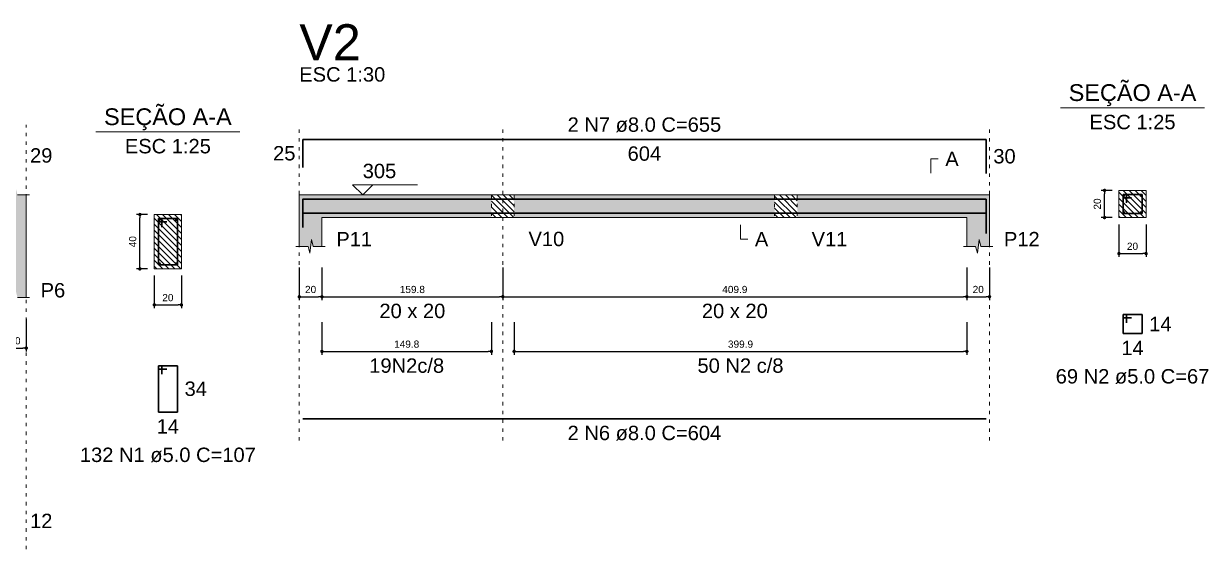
# Model space of a CAD drawing. Header units: millimetres. Extents: x 180 to 11148, y -1598 to 1045.
# Drawn here: x 1917.08 to 1951.96, y 27.99 to 43.46 of the extents above; entities that cross this region are included whole.
import ezdxf

# ---------------------------------------------------------------- set-up
doc = ezdxf.new("R2010")
doc.units = ezdxf.units.MM
doc.header["$MEASUREMENT"] = 0
doc.linetypes.add('DOT2', pattern=[3.175, 0, -3.175])
for name, color, linetype, lineweight in [('Descrição da armadura', 7, 'Continuous', 5), ('DT-Barras na forma', 2, 'Continuous', 30), ('DT-Barras no corte', 5, 'Continuous', 5), ('DT-Barras rebatidas', 2, 'Continuous', 30), ('DT-Cotas', 9, 'Continuous', 5), ('DT-Forma', 5, 'Continuous', 5), ('DT-Hachura forma vigas', 252, 'Continuous', 5), ('DT-Hachura intersecção vigas', 9, 'Continuous', 5), ('DT-Hachura seção vigas', 252, 'Continuous', 5), ('DT-Pontilhado', 9, 'DOT2', 5), ('DT-Textos', 7, 'Continuous', 5), ('DT-Título', 3, 'Continuous', 20), ('Textos armaduras', 7, 'Continuous', 5)]:
    doc.layers.add(name, color=color, linetype=linetype, lineweight=lineweight)
doc.styles.add('Arial', font='arial.ttf')
doc.dimstyles.new('UM_25.000000', dxfattribs={"dimtxt": 0.18, "dimasz": 0.1, "dimexe": 0.1, "dimexo": 0.2, "dimgap": 0, "dimtad": 1, "dimtih": 1, "dimtoh": 1, "dimdec": 1, "dimlfac": 25, "dimzin": 0, "dimdsep": 46, "dimtxsty": 'Standard', "dimcen": 0.09, "dimdle": 0.1, "dimadec": 1, "dimazin": 2, "dimtfac": 1, "dimtdec": 4, "dimtofl": 0, "dimtmove": 0, "dimatfit": 3, "dimfxl": 1, "dimtolj": 1, "dimarcsym": 0})
doc.dimstyles.new('UM_30.000000', dxfattribs={"dimtxt": 0.18, "dimasz": 0.1, "dimexe": 0.1, "dimexo": 0.2, "dimgap": 0, "dimtad": 1, "dimtih": 1, "dimtoh": 1, "dimdec": 1, "dimlfac": 30, "dimzin": 0, "dimdsep": 46, "dimtxsty": 'Standard', "dimcen": 0.09, "dimdle": 0.1, "dimadec": 1, "dimazin": 2, "dimtfac": 1, "dimtdec": 4, "dimtofl": 0, "dimtmove": 0, "dimatfit": 3, "dimfxl": 1, "dimtolj": 1, "dimarcsym": 0})
pattern_1 = [(135, (1822.37998, -105.55233), (-0.08838835, -0.08838835), [])]

# ---------------------------------------------------------------- blocks, each defined once
blk = doc.blocks.new('_Dot')
at = {"color": 0, "linetype": 'ByBlock', "lineweight": -2}
blk.add_line((-0.5, 0), (-1, 0), dxfattribs=at)
at = {"color": 0, "linetype": 'ByBlock', "const_width": 0.5}
blk.add_lwpolyline([(-0.25, 0, 1), (0.25, 0, 1)], format="xyb", close=True, dxfattribs=at)
blk = doc.blocks.new('*D603')
at = {"layer": 'Defpoints', "color": 0, "transparency": 16777216}
for p in [(1916.485, 34.976), (1917.152, 34.976), (1917.152, 33.917)]:
    blk.add_point(p, dxfattribs=at)
at = {"layer": 'DT-Cotas', "color": 0, "lineweight": -2, "transparency": 16777216}
for p, q in [((1916.485, 34.776), (1916.485, 33.817)), ((1917.152, 34.776), (1917.152, 33.817)), ((1916.585, 33.917), (1917.052, 33.917))]:
    blk.add_line(p, q, dxfattribs=at)
at = {"layer": 'DT-Cotas', "color": 0, "lineweight": -2, "transparency": 16777216, "xscale": 0.1000000014901161, "yscale": 0.1000000014901161, "zscale": 0.1000000014901161, "rotation": 180}
blk.add_blockref('_Dot', (1916.485, 33.917), dxfattribs=at)
at = {"layer": 'DT-Cotas', "color": 0, "lineweight": -2, "transparency": 16777216, "xscale": 0.1000000014901161, "yscale": 0.1000000014901161, "zscale": 0.1000000014901161}
blk.add_blockref('_Dot', (1917.152, 33.917), dxfattribs=at)
at = {"layer": 'DT-Cotas', "transparency": 16777216, "insert": (1916.818, 34.129), "char_height": 0.2118, "attachment_point": 5, "rotation": 0.0057, "style": 'Arial'}
blk.add_mtext('\\A1;20', dxfattribs=at)
blk = doc.blocks.new('*D612')
at = {"layer": 'Defpoints', "color": 0, "transparency": 16777216}
for p in [(1920.498, 37.847), (1920.922, 37.847), (1920.922, 36.247)]:
    blk.add_point(p, dxfattribs=at)
at = {"layer": 'DT-Cotas', "color": 0, "lineweight": -2, "transparency": 16777216}
for p, q in [((1920.722, 37.847), (1920.398, 37.847)), ((1920.498, 36.347), (1920.498, 37.747)), ((1920.722, 36.247), (1920.398, 36.247))]:
    blk.add_line(p, q, dxfattribs=at)
at = {"layer": 'DT-Cotas', "color": 0, "lineweight": -2, "transparency": 16777216, "xscale": 0.1000000014901161, "yscale": 0.1000000014901161, "zscale": 0.1000000014901161}
for p, rotation in [((1920.498, 37.847), 90), ((1920.498, 36.247), 270)]:
    blk.add_blockref('_Dot', p, dxfattribs=dict(at, rotation=rotation))
at = {"layer": 'DT-Cotas', "transparency": 16777216, "insert": (1920.286, 37.047), "char_height": 0.2118, "attachment_point": 5, "rotation": 90, "style": 'Arial'}
blk.add_mtext('\\A1;40', dxfattribs=at)
blk = doc.blocks.new('*D613')
at = {"layer": 'Defpoints', "color": 0, "transparency": 16777216}
for p in [(1920.922, 36.247), (1921.722, 36.247), (1921.722, 35.188)]:
    blk.add_point(p, dxfattribs=at)
at = {"layer": 'DT-Cotas', "color": 0, "lineweight": -2, "transparency": 16777216}
for p, q in [((1920.922, 36.047), (1920.922, 35.088)), ((1921.722, 36.047), (1921.722, 35.088)), ((1921.022, 35.188), (1921.622, 35.188))]:
    blk.add_line(p, q, dxfattribs=at)
at = {"layer": 'DT-Cotas', "color": 0, "lineweight": -2, "transparency": 16777216, "xscale": 0.1000000014901161, "yscale": 0.1000000014901161, "zscale": 0.1000000014901161, "rotation": 180}
blk.add_blockref('_Dot', (1920.922, 35.188), dxfattribs=at)
at = {"layer": 'DT-Cotas', "color": 0, "lineweight": -2, "transparency": 16777216, "xscale": 0.1000000014901161, "yscale": 0.1000000014901161, "zscale": 0.1000000014901161}
blk.add_blockref('_Dot', (1921.722, 35.188), dxfattribs=at)
at = {"layer": 'DT-Cotas', "transparency": 16777216, "insert": (1921.322, 35.399), "char_height": 0.2118, "attachment_point": 5, "rotation": 0.0057, "style": 'Arial'}
blk.add_mtext('\\A1;20', dxfattribs=at)
blk = doc.blocks.new('*D585')
at = {"layer": 'Defpoints', "color": 0, "transparency": 16777216}
for p in [(1925.191, 36.486), (1925.858, 36.486), (1925.858, 35.427)]:
    blk.add_point(p, dxfattribs=at)
at = {"layer": 'DT-Cotas', "color": 0, "lineweight": -2, "transparency": 16777216}
for p, q in [((1925.191, 36.286), (1925.191, 35.327)), ((1925.858, 36.286), (1925.858, 35.327)), ((1925.291, 35.427), (1925.758, 35.427))]:
    blk.add_line(p, q, dxfattribs=at)
at = {"layer": 'DT-Cotas', "color": 0, "lineweight": -2, "transparency": 16777216, "xscale": 0.1000000014901161, "yscale": 0.1000000014901161, "zscale": 0.1000000014901161, "rotation": 180}
blk.add_blockref('_Dot', (1925.191, 35.427), dxfattribs=at)
at = {"layer": 'DT-Cotas', "color": 0, "lineweight": -2, "transparency": 16777216, "xscale": 0.1000000014901161, "yscale": 0.1000000014901161, "zscale": 0.1000000014901161}
blk.add_blockref('_Dot', (1925.858, 35.427), dxfattribs=at)
at = {"layer": 'DT-Cotas', "transparency": 16777216, "insert": (1925.524, 35.639), "char_height": 0.2118, "attachment_point": 5, "rotation": 0.0057, "style": 'Arial'}
blk.add_mtext('\\A1;20', dxfattribs=at)
blk = doc.blocks.new('*D586')
at = {"layer": 'Defpoints', "color": 0, "transparency": 16777216}
for p in [(1925.858, 36.486), (1931.183, 36.486), (1931.183, 35.427)]:
    blk.add_point(p, dxfattribs=at)
at = {"layer": 'DT-Cotas', "color": 0, "lineweight": -2, "transparency": 16777216}
for p, q in [((1925.858, 36.286), (1925.858, 35.327)), ((1931.183, 36.286), (1931.183, 35.327)), ((1925.958, 35.427), (1931.083, 35.427))]:
    blk.add_line(p, q, dxfattribs=at)
at = {"layer": 'DT-Cotas', "color": 0, "lineweight": -2, "transparency": 16777216, "xscale": 0.1000000014901161, "yscale": 0.1000000014901161, "zscale": 0.1000000014901161, "rotation": 180}
blk.add_blockref('_Dot', (1925.858, 35.427), dxfattribs=at)
at = {"layer": 'DT-Cotas', "color": 0, "lineweight": -2, "transparency": 16777216, "xscale": 0.1000000014901161, "yscale": 0.1000000014901161, "zscale": 0.1000000014901161}
blk.add_blockref('_Dot', (1931.183, 35.427), dxfattribs=at)
at = {"layer": 'DT-Cotas', "transparency": 16777216, "insert": (1928.52, 35.639), "char_height": 0.2118, "attachment_point": 5, "rotation": 0.0057, "style": 'Arial'}
blk.add_mtext('\\A1;159.8', dxfattribs=at)
blk = doc.blocks.new('*D587')
at = {"layer": 'Defpoints', "color": 0, "transparency": 16777216}
for p in [(1931.183, 36.486), (1944.847, 36.486), (1944.847, 35.427)]:
    blk.add_point(p, dxfattribs=at)
at = {"layer": 'DT-Cotas', "color": 0, "lineweight": -2, "transparency": 16777216}
for p, q in [((1931.183, 36.286), (1931.183, 35.327)), ((1944.847, 36.286), (1944.847, 35.327)), ((1931.283, 35.427), (1944.747, 35.427))]:
    blk.add_line(p, q, dxfattribs=at)
at = {"layer": 'DT-Cotas', "color": 0, "lineweight": -2, "transparency": 16777216, "xscale": 0.1000000014901161, "yscale": 0.1000000014901161, "zscale": 0.1000000014901161, "rotation": 180}
blk.add_blockref('_Dot', (1931.183, 35.427), dxfattribs=at)
at = {"layer": 'DT-Cotas', "color": 0, "lineweight": -2, "transparency": 16777216, "xscale": 0.1000000014901161, "yscale": 0.1000000014901161, "zscale": 0.1000000014901161}
blk.add_blockref('_Dot', (1944.847, 35.427), dxfattribs=at)
at = {"layer": 'DT-Cotas', "transparency": 16777216, "insert": (1938.015, 35.639), "char_height": 0.2118, "attachment_point": 5, "rotation": 0.0057, "style": 'Arial'}
blk.add_mtext('\\A1;409.9', dxfattribs=at)
blk = doc.blocks.new('*D588')
at = {"layer": 'Defpoints', "color": 0, "transparency": 16777216}
for p in [(1944.847, 36.486), (1945.514, 36.486), (1945.514, 35.427)]:
    blk.add_point(p, dxfattribs=at)
at = {"layer": 'DT-Cotas', "color": 0, "lineweight": -2, "transparency": 16777216}
for p, q in [((1944.847, 36.286), (1944.847, 35.327)), ((1945.514, 36.286), (1945.514, 35.327)), ((1944.947, 35.427), (1945.414, 35.427))]:
    blk.add_line(p, q, dxfattribs=at)
at = {"layer": 'DT-Cotas', "color": 0, "lineweight": -2, "transparency": 16777216, "xscale": 0.1000000014901161, "yscale": 0.1000000014901161, "zscale": 0.1000000014901161, "rotation": 180}
blk.add_blockref('_Dot', (1944.847, 35.427), dxfattribs=at)
at = {"layer": 'DT-Cotas', "color": 0, "lineweight": -2, "transparency": 16777216, "xscale": 0.1000000014901161, "yscale": 0.1000000014901161, "zscale": 0.1000000014901161}
blk.add_blockref('_Dot', (1945.514, 35.427), dxfattribs=at)
at = {"layer": 'DT-Cotas', "transparency": 16777216, "insert": (1945.181, 35.639), "char_height": 0.2118, "attachment_point": 5, "rotation": 0.0057, "style": 'Arial'}
blk.add_mtext('\\A1;20', dxfattribs=at)
blk = doc.blocks.new('*D589')
at = {"layer": 'Defpoints', "color": 0, "transparency": 16777216}
for p in [(1925.858, 34.877), (1930.849, 34.877), (1930.849, 33.818)]:
    blk.add_point(p, dxfattribs=at)
at = {"layer": 'DT-Cotas', "color": 0, "lineweight": -2, "transparency": 16777216}
for p, q in [((1925.858, 34.677), (1925.858, 33.718)), ((1930.849, 34.677), (1930.849, 33.718)), ((1925.958, 33.818), (1930.749, 33.818))]:
    blk.add_line(p, q, dxfattribs=at)
at = {"layer": 'DT-Cotas', "color": 0, "lineweight": -2, "transparency": 16777216, "xscale": 0.1000000014901161, "yscale": 0.1000000014901161, "zscale": 0.1000000014901161, "rotation": 180}
blk.add_blockref('_Dot', (1925.858, 33.818), dxfattribs=at)
at = {"layer": 'DT-Cotas', "color": 0, "lineweight": -2, "transparency": 16777216, "xscale": 0.1000000014901161, "yscale": 0.1000000014901161, "zscale": 0.1000000014901161}
blk.add_blockref('_Dot', (1930.849, 33.818), dxfattribs=at)
at = {"layer": 'DT-Cotas', "transparency": 16777216, "insert": (1928.353, 34.03), "char_height": 0.2118, "attachment_point": 5, "rotation": 0.0057, "style": 'Arial'}
blk.add_mtext('\\A1;149.8', dxfattribs=at)
blk = doc.blocks.new('*D590')
at = {"layer": 'Defpoints', "color": 0, "transparency": 16777216}
for p in [(1931.516, 34.877), (1944.847, 34.877), (1944.847, 33.818)]:
    blk.add_point(p, dxfattribs=at)
at = {"layer": 'DT-Cotas', "color": 0, "lineweight": -2, "transparency": 16777216}
for p, q in [((1931.516, 34.677), (1931.516, 33.718)), ((1944.847, 34.677), (1944.847, 33.718)), ((1931.616, 33.818), (1944.747, 33.818))]:
    blk.add_line(p, q, dxfattribs=at)
at = {"layer": 'DT-Cotas', "color": 0, "lineweight": -2, "transparency": 16777216, "xscale": 0.1000000014901161, "yscale": 0.1000000014901161, "zscale": 0.1000000014901161, "rotation": 180}
blk.add_blockref('_Dot', (1931.516, 33.818), dxfattribs=at)
at = {"layer": 'DT-Cotas', "color": 0, "lineweight": -2, "transparency": 16777216, "xscale": 0.1000000014901161, "yscale": 0.1000000014901161, "zscale": 0.1000000014901161}
blk.add_blockref('_Dot', (1944.847, 33.818), dxfattribs=at)
at = {"layer": 'DT-Cotas', "transparency": 16777216, "insert": (1938.182, 34.03), "char_height": 0.2118, "attachment_point": 5, "rotation": 0.0057, "style": 'Arial'}
blk.add_mtext('\\A1;399.9', dxfattribs=at)
blk = doc.blocks.new('*D591')
at = {"layer": 'Defpoints', "color": 0, "transparency": 16777216}
for p in [(1948.901, 38.557), (1949.324, 38.557), (1949.324, 37.757)]:
    blk.add_point(p, dxfattribs=at)
at = {"layer": 'DT-Cotas', "color": 0, "lineweight": -2, "transparency": 16777216}
for p, q in [((1949.124, 38.557), (1948.801, 38.557)), ((1948.901, 37.857), (1948.901, 38.457)), ((1949.124, 37.757), (1948.801, 37.757))]:
    blk.add_line(p, q, dxfattribs=at)
at = {"layer": 'DT-Cotas', "color": 0, "lineweight": -2, "transparency": 16777216, "xscale": 0.1000000014901161, "yscale": 0.1000000014901161, "zscale": 0.1000000014901161}
for p, rotation in [((1948.901, 38.557), 90), ((1948.901, 37.757), 270)]:
    blk.add_blockref('_Dot', p, dxfattribs=dict(at, rotation=rotation))
at = {"layer": 'DT-Cotas', "transparency": 16777216, "insert": (1948.689, 38.157), "char_height": 0.2118, "attachment_point": 5, "rotation": 90, "style": 'Arial'}
blk.add_mtext('\\A1;20', dxfattribs=at)
blk = doc.blocks.new('*D592')
at = {"layer": 'Defpoints', "color": 0, "transparency": 16777216}
for p in [(1949.324, 37.757), (1950.124, 37.757), (1950.124, 36.698)]:
    blk.add_point(p, dxfattribs=at)
at = {"layer": 'DT-Cotas', "color": 0, "lineweight": -2, "transparency": 16777216}
for p, q in [((1949.324, 37.557), (1949.324, 36.598)), ((1950.124, 37.557), (1950.124, 36.598)), ((1949.424, 36.698), (1950.024, 36.698))]:
    blk.add_line(p, q, dxfattribs=at)
at = {"layer": 'DT-Cotas', "color": 0, "lineweight": -2, "transparency": 16777216, "xscale": 0.1000000014901161, "yscale": 0.1000000014901161, "zscale": 0.1000000014901161, "rotation": 180}
blk.add_blockref('_Dot', (1949.324, 36.698), dxfattribs=at)
at = {"layer": 'DT-Cotas', "color": 0, "lineweight": -2, "transparency": 16777216, "xscale": 0.1000000014901161, "yscale": 0.1000000014901161, "zscale": 0.1000000014901161}
blk.add_blockref('_Dot', (1950.124, 36.698), dxfattribs=at)
at = {"layer": 'DT-Cotas', "transparency": 16777216, "insert": (1949.724, 36.91), "char_height": 0.2118, "attachment_point": 5, "rotation": 0.0057, "style": 'Arial'}
blk.add_mtext('\\A1;20', dxfattribs=at)

msp = doc.modelspace()

# ---------------------------------------------------------------- hatches: boundary and pattern name
at = {"layer": 'DT-Hachura forma vigas', "linetype": 'Continuous'}
for points in [[(1917.1517, 35.3993), (1917.1517, 36.2467), (1917.1517, 37.58), (1917.1517, 38.4273), (1916.8934, 38.4273), (1916.8434, 38.6273), (1916.7934, 38.2273), (1916.7434, 38.4273), (1916.485, 38.4273), (1916.485, 37.58), (1898.0634, 37.58), (1898.0634, 38.4273), (1897.805, 38.4273), (1897.755, 38.6273), (1897.705, 38.2273), (1897.655, 38.4273), (1897.3967, 38.4273), (1897.3967, 37.58), (1879.141, 37.58), (1879.141, 38.4273), (1878.8827, 38.4273), (1878.8327, 38.6273), (1878.7827, 38.2273), (1878.7327, 38.4273), (1878.4744, 38.4273), (1878.4744, 37.58), (1865.143, 37.58), (1865.143, 38.4273), (1864.8847, 38.4273), (1864.8347, 38.6273), (1864.7847, 38.2273), (1864.7347, 38.4273), (1864.4764, 38.4273), (1864.4764, 37.58), (1846.0654, 37.58), (1846.0654, 38.4273), (1845.807, 38.4273), (1845.757, 38.6273), (1845.707, 38.2273), (1845.657, 38.4273), (1845.3987, 38.4273), (1845.3987, 37.58), (1826.8184, 37.58), (1826.8184, 38.4273), (1826.56, 38.4273), (1826.51, 38.6273), (1826.46, 38.2273), (1826.41, 38.4273), (1826.1517, 38.4273), (1826.1517, 37.58), (1826.1517, 36.2467), (1826.1517, 35.3993), (1826.41, 35.3993), (1826.46, 35.1993), (1826.51, 35.5993), (1826.56, 35.3993), (1826.8184, 35.3993), (1826.8184, 36.2467), (1845.3987, 36.2467), (1845.3987, 35.3993), (1845.657, 35.3993), (1845.707, 35.1993), (1845.757, 35.5993), (1845.807, 35.3993), (1846.0654, 35.3993), (1846.0654, 36.2467), (1864.4764, 36.2467), (1864.4764, 35.3993), (1864.7347, 35.3993), (1864.7847, 35.1993), (1864.8347, 35.5993), (1864.8847, 35.3993), (1865.143, 35.3993), (1865.143, 36.2467), (1878.4744, 36.2467), (1878.4744, 35.3993), (1878.7327, 35.3993), (1878.7827, 35.1993), (1878.8327, 35.5993), (1878.8827, 35.3993), (1879.141, 35.3993), (1879.141, 36.2467), (1897.3967, 36.2467), (1897.3967, 35.3993), (1897.655, 35.3993), (1897.705, 35.1993), (1897.755, 35.5993), (1897.805, 35.3993), (1898.0634, 35.3993), (1898.0634, 36.2467), (1916.485, 36.2467), (1916.485, 35.3993), (1916.7434, 35.3993), (1916.7934, 35.1993), (1916.8434, 35.5993), (1916.8934, 35.3993), (1917.1517, 35.3993)], [(1925.8576, 37.7572), (1930.8492, 37.7572), (1930.8492, 38.4239), (1925.8576, 38.4239), (1925.1909, 38.4239), (1925.1909, 37.7572), (1925.1909, 36.9099), (1925.4492, 36.9099), (1925.4992, 36.7099), (1925.5492, 37.1099), (1925.5992, 36.9099), (1925.8576, 36.9099), (1925.8576, 37.7572)], [(1931.5159, 37.7572), (1939.1852, 37.7572), (1939.1852, 38.4239), (1931.5159, 38.4239), (1931.5159, 37.7572)], [(1945.5139, 36.9099), (1945.5139, 37.7572), (1945.5139, 38.4239), (1944.8472, 38.4239), (1939.8519, 38.4239), (1939.8519, 37.7572), (1944.8472, 37.7572), (1944.8472, 36.9099), (1945.1056, 36.9099), (1945.1556, 36.7099), (1945.2056, 37.1099), (1945.2556, 36.9099), (1945.5139, 36.9099)]]:
    msp.add_hatch(color=256, dxfattribs=at).paths.add_polyline_path(points)
at = {"layer": 'DT-Hachura intersecção vigas', "linetype": 'Continuous'}
h = msp.add_hatch(dxfattribs=at)
h.set_pattern_fill('ANSI31', color=256, angle=90, style=0)
h.set_pattern_definition(pattern_1)
h.paths.add_polyline_path([(1930.8492, 37.7572), (1931.5159, 37.7572), (1931.5159, 38.4239), (1930.8492, 38.4239), (1930.8492, 37.7572)])
h = msp.add_hatch(dxfattribs=at)
h.set_pattern_fill('ANSI31', color=256, angle=90, style=0)
h.set_pattern_definition(pattern_1)
h.paths.add_polyline_path([(1939.1852, 37.7572), (1939.8519, 37.7572), (1939.8519, 38.4239), (1939.1852, 38.4239), (1939.1852, 37.7572)])
at = {"layer": 'DT-Hachura seção vigas', "linetype": 'Continuous'}
h = msp.add_hatch(dxfattribs=at)
h.set_pattern_fill('ANSI31', color=256, angle=90, style=0)
h.set_pattern_definition(pattern_1)
h.paths.add_polyline_path([(1949.3242, 37.7572), (1949.3242, 37.7572), (1950.1242, 37.7572), (1950.1242, 38.5572), (1949.3242, 38.5572), (1949.3242, 37.7572)])
h = msp.add_hatch(dxfattribs=at)
h.set_pattern_fill('ANSI31', color=256, angle=90, style=0)
h.set_pattern_definition(pattern_1)
h.paths.add_polyline_path([(1920.9219, 36.2467), (1920.9219, 36.2467), (1921.7219, 36.2467), (1921.7219, 37.8467), (1920.9219, 37.8467), (1920.9219, 36.2467)])

# ---------------------------------------------------------------- linework, layer by layer
at = {"layer": 'DT-Barras na forma'}
for p, q in [((1949.5442, 38.4372), (1949.4442, 38.4372)), ((1949.4442, 38.4372), (1949.4442, 37.8772)), ((1950.0042, 38.4372), (1949.4442, 38.4372)), ((1949.4442, 38.4372), (1949.4442, 38.3372)), ((1949.5442, 38.1872), (1949.5442, 38.4372)), ((1950.0042, 37.8772), (1950.0042, 38.4372)), ((1949.4442, 38.3372), (1949.6942, 38.3372)), ((1921.1419, 37.7267), (1921.0419, 37.7267)), ((1921.0419, 37.7267), (1921.0419, 36.3667)), ((1921.6019, 37.7267), (1921.0419, 37.7267)), ((1921.0419, 37.7267), (1921.0419, 37.6267)), ((1921.1419, 37.4767), (1921.1419, 37.7267)), ((1921.6019, 36.3667), (1921.6019, 37.7267)), ((1949.4442, 37.8772), (1950.0042, 37.8772)), ((1921.0419, 37.6267), (1921.2919, 37.6267)), ((1921.0419, 36.3667), (1921.6019, 36.3667))]:
    msp.add_line(p, q, dxfattribs=at)
for points in [[(1925.2909, 37.4646), (1925.2909, 38.2939), (1945.4139, 38.2939), (1945.4139, 37.2894)], [(1925.2909, 37.8872), (1945.4139, 37.8872)]]:
    msp.add_lwpolyline(points, dxfattribs=at)
at = {"layer": 'DT-Barras no corte'}
for centre, radius in [((1949.4802, 38.4012), 0.016), ((1949.9682, 38.4012), 0.016), ((1921.0819, 37.6867), 0.02), ((1921.5619, 37.6867), 0.02), ((1949.4802, 37.9132), 0.016), ((1949.9682, 37.9132), 0.016), ((1921.0819, 36.4067), 0.02), ((1921.5619, 36.4067), 0.02)]:
    msp.add_circle(centre, radius, dxfattribs=at)
at = {"layer": 'DT-Barras rebatidas'}
for p, q in [((1925.2909, 39.2296), (1925.2909, 40.0589)), ((1925.2909, 40.0589), (1945.4139, 40.0589)), ((1945.4139, 40.0589), (1945.4139, 39.0544)), ((1949.5442, 34.9038), (1949.4442, 34.9038)), ((1949.4442, 34.9038), (1949.4442, 34.3438)), ((1950.0042, 34.9038), (1949.4442, 34.9038)), ((1949.4442, 34.9038), (1949.4442, 34.8038)), ((1949.5442, 34.6538), (1949.5442, 34.9038)), ((1950.0042, 34.3438), (1950.0042, 34.9038)), ((1949.4442, 34.8038), (1949.6942, 34.8038)), ((1949.4442, 34.3438), (1950.0042, 34.3438)), ((1921.1419, 33.3933), (1921.0419, 33.3933)), ((1921.0419, 33.3933), (1921.0419, 32.0333)), ((1921.6019, 33.3933), (1921.0419, 33.3933)), ((1921.0419, 33.3933), (1921.0419, 33.2933)), ((1921.0419, 33.2933), (1921.2919, 33.2933)), ((1921.1419, 33.1433), (1921.1419, 33.3933)), ((1921.6019, 32.0333), (1921.6019, 33.3933)), ((1921.0419, 32.0333), (1921.6019, 32.0333)), ((1925.2909, 31.8297), (1945.4139, 31.8297))]:
    msp.add_line(p, q, dxfattribs=at)
at = {"layer": 'DT-Forma'}
for p, q in [((1916.8934, 38.4272), (1917.2517, 38.4272)), ((1917.1517, 38.4272), (1917.1517, 37.58)), ((1925.1909, 38.4239), (1925.8576, 38.4239)), ((1925.8576, 38.4239), (1930.8492, 38.4239)), ((1930.8492, 38.4239), (1931.5159, 38.4239)), ((1931.5159, 38.4239), (1939.1852, 38.4239)), ((1939.1852, 38.4239), (1939.8519, 38.4239)), ((1939.8519, 38.4239), (1944.8472, 38.4239)), ((1944.8472, 38.4239), (1945.5139, 38.4239)), ((1950.1242, 38.5572), (1949.3242, 38.5572)), ((1949.3242, 38.5572), (1949.3242, 38.5572)), ((1949.3242, 38.5572), (1949.3242, 37.7572)), ((1950.1242, 37.7572), (1950.1242, 38.5572)), ((1950.1242, 38.5572), (1950.1242, 38.5572)), ((1921.7219, 37.8467), (1920.9219, 37.8467)), ((1920.9219, 37.8467), (1920.9219, 37.8467)), ((1920.9219, 37.8467), (1920.9219, 36.2467)), ((1921.7219, 36.2467), (1921.7219, 37.8467)), ((1921.7219, 37.8467), (1921.7219, 37.8467)), ((1925.1909, 37.7572), (1925.1909, 36.91)), ((1925.8576, 36.91), (1925.8576, 37.7572)), ((1925.8576, 37.7572), (1930.8492, 37.7572)), ((1930.8492, 37.7572), (1931.5159, 37.7572)), ((1931.5159, 37.7572), (1939.1852, 37.7572)), ((1939.1852, 37.7572), (1939.8519, 37.7572)), ((1939.8519, 37.7572), (1944.8472, 37.7572)), ((1944.8472, 37.7572), (1944.8472, 36.91)), ((1945.5139, 36.91), (1945.5139, 37.7572)), ((1949.3242, 37.7572), (1950.1242, 37.7572)), ((1949.3242, 37.7572), (1949.3242, 37.7572)), ((1950.1242, 37.7572), (1950.1242, 37.7572)), ((1925.4992, 36.71), (1925.5492, 37.11)), ((1925.5492, 37.11), (1925.5992, 36.91)), ((1945.1556, 36.71), (1945.2056, 37.11)), ((1945.2056, 37.11), (1945.2556, 36.91)), ((1925.0909, 36.91), (1925.4492, 36.91)), ((1925.4492, 36.91), (1925.4992, 36.71)), ((1925.5992, 36.91), (1925.9576, 36.91)), ((1944.7472, 36.91), (1945.1056, 36.91)), ((1945.1056, 36.91), (1945.1556, 36.71)), ((1945.2556, 36.91), (1945.6139, 36.91)), ((1917.1517, 35.3995), (1917.1517, 36.2467)), ((1920.9219, 36.2467), (1921.7219, 36.2467)), ((1920.9219, 36.2467), (1920.9219, 36.2467)), ((1921.7219, 36.2467), (1921.7219, 36.2467)), ((1916.8934, 35.3995), (1917.2517, 35.3995))]:
    msp.add_line(p, q, dxfattribs=at)
at = {"layer": 'DT-Forma', "linetype": 'Continuous'}
for p, q in [((1925.1909, 37.7572), (1925.1909, 38.4239)), ((1945.5139, 38.4239), (1945.5139, 37.7572)), ((1917.1517, 37.58), (1917.1517, 36.2467))]:
    msp.add_line(p, q, dxfattribs=at)
at = {"layer": 'DT-Pontilhado', "ltscale": 0.05}
for p, q in [((1917.1517, 27.9927), (1917.1517, 40.4825)), ((1925.1909, 31.1943), (1925.1909, 40.4825)), ((1931.1826, 31.1943), (1931.1826, 40.4825)), ((1945.5139, 31.1943), (1945.5139, 40.4825)), ((1930.8492, 38.4239), (1930.8492, 37.7572)), ((1931.5159, 38.4239), (1931.5159, 37.7572)), ((1939.1852, 38.4239), (1939.1852, 37.7572)), ((1939.8519, 38.4239), (1939.8519, 37.7572))]:
    msp.add_line(p, q, dxfattribs=at)
at = {"layer": 'DT-Textos'}
for p, q in [((1947.6062, 40.987), (1951.8422, 40.987)), ((1919.2039, 40.2765), (1923.4399, 40.2765))]:
    msp.add_line(p, q, dxfattribs=at)
for points in [[(1943.7882, 39.0593), (1943.7882, 39.4829), (1944, 39.4829)], [(1927.3551, 38.7204), (1927.0586, 38.4239), (1926.762, 38.7204), (1928.6682, 38.7204)], [(1938.1816, 37.5454), (1938.1816, 37.1218), (1938.3934, 37.1218)]]:
    msp.add_lwpolyline(points, dxfattribs=at)

# ---------------------------------------------------------------- texts
at = {"layer": 'Descrição da armadura', "linetype": 'Continuous', "char_height": 0.4236, "attachment_point": 8, "line_spacing_factor": 0.798, "style": 'Arial'}
for s, insert, width in [('2 N7 ø8.0 C=655', (1935.3524, 40.2707), 9.069495), ('19N2c/8', (1928.3534, 33.1823), 4.419452), ('50 N2 c/8', (1938.1816, 33.1823), 5.078778), ('2 N6 ø8.0 C=604', (1935.3524, 31.1943), 9.069495)]:
    msp.add_mtext(s, dxfattribs=dict(at, insert=insert, width=width))
at = {"layer": 'Descrição da armadura', "color": 7, "linetype": 'Continuous', "char_height": 0.4236, "attachment_point": 8, "line_spacing_factor": 0.798, "style": 'Arial'}
for s, insert, width in [('69 N2 ø5.0 C=67', (1949.7242, 32.8612), 9.069495), ('132 N1 ø5.0 C=107', (1921.3219, 30.5507), 10.389305)]:
    msp.add_mtext(s, dxfattribs=dict(at, insert=insert, width=width))
at = {"layer": 'DT-Textos', "line_spacing_factor": 0.798, "style": 'Arial'}
for s, insert, char_height, width, attachment_point in [('ESC 1:30', (1925.1909, 41.7533), 0.4236, 4.729993, 7), ('SEÇÃO A-A', (1949.724, 41.0357), 0.4942, 8.023973, 8), ('SEÇÃO A-A', (1921.322, 40.3257), 0.4942, 8.023973, 8), ('ESC 1:25', (1949.7242, 40.3516), 0.4236, 4.729993, 8), ('ESC 1:25', (1921.3219, 39.6411), 0.4236, 4.729993, 8), ('A', (1944.2118, 39.2711), 0.4236, 0.737072, 7), ('305', (1927.0586, 38.911), 0.4236, 1.843758, 7), ('P11', (1926.2812, 36.91), 0.4236, 1.966244, 7), ('V10', (1931.9395, 36.91), 0.4236, 1.966244, 7), ('A', (1938.6052, 36.91), 0.4236, 0.737072, 7), ('V11', (1940.2755, 36.91), 0.4236, 1.966244, 7), ('P12', (1945.9375, 36.91), 0.4236, 1.966244, 7), ('P6', (1917.5753, 35.3995), 0.4236, 1.351658, 7), ('20 x 20', (1928.5201, 34.792), 0.4236, 3.624925, 8), ('20 x 20', (1938.0149, 34.792), 0.4236, 3.624925, 8)]:
    msp.add_mtext(s, dxfattribs=dict(at, insert=insert, char_height=char_height, width=width, attachment_point=attachment_point))
at = {"layer": 'DT-Título', "insert": (1925.1909, 42.3887), "char_height": 1.059, "width": 3.604421, "attachment_point": 7, "line_spacing_factor": 0.798, "style": 'Arial'}
msp.add_mtext('V2', dxfattribs=at)
at = {"layer": 'Textos armaduras', "linetype": 'Continuous', "char_height": 0.4236, "attachment_point": 7, "line_spacing_factor": 0.798, "style": 'Arial'}
for s, insert, width in [('29', (1917.2635, 39.3675), 1.31981), ('25', (1924.4192, 39.4324), 1.31981), ('604', (1934.8575, 39.4235), 1.979715), ('30', (1945.6257, 39.3448), 1.31981), ('12', (1917.2635, 28.6163), 1.31981)]:
    msp.add_mtext(s, dxfattribs=dict(at, insert=insert, width=width))
at = {"layer": 'Textos armaduras', "color": 7, "linetype": 'Continuous', "char_height": 0.4236, "width": 1.31981, "attachment_point": 7, "line_spacing_factor": 0.798, "style": 'Arial'}
for s, insert in [('14', (1950.216, 34.412)), ('14', (1949.3942, 33.7084)), ('34', (1921.8137, 32.5015)), ('14', (1920.9919, 31.3979))]:
    msp.add_mtext(s, dxfattribs=dict(at, insert=insert))

# ---------------------------------------------------------------- dimensions: what is measured, and where the dimension line sits
at = {"layer": 'DT-Cotas'}
for base, p1, p2, picture, middle in [((1948.9006, 38.5572), (1949.3242, 37.7572), (1949.3242, 38.5572), '*D591', (1948.6888, 38.1572)), ((1920.4983, 37.8467), (1920.9219, 36.2467), (1920.9219, 37.8467), '*D612', (1920.2865, 37.0467))]:
    dim = msp.add_linear_dim(base=base, p1=p1, p2=p2, angle=90, dimstyle='UM_25.000000', override={"dimtxt": 0.2118, "dimasz": 0.1, "dimexe": 0.1, "dimexo": 0.2, "dimtad": 1, "dimtih": 0, "dimtoh": 0, "dimdec": 1, "dimlfac": 25, "dimzin": 8, "dimtxsty": 'Arial', "dimblk": 'Dot', "dimblk1": 'Dot', "dimblk2": 'Dot', "dimsah": 1, "dimdle": 0.1, "dimse1": 0, "dimse2": 0, "dimclrt": 256, "dimadec": 1, "dimazin": 3, "dimtmove": 2, "dimldrblk": 'Dot'}, dxfattribs=at)
    dim.commit()
    dim.dimension.update_dxf_attribs({"geometry": picture, "text_midpoint": middle, "dimtype": 160, "text_rotation": 90})
for base, p1, p2, dimstyle, override, picture, middle, turn in [((1950.1242, 36.6982), (1949.3242, 37.7572), (1950.1242, 37.7572), 'UM_25.000000', {"dimtxt": 0.2118, "dimasz": 0.1, "dimexe": 0.1, "dimexo": 0.2, "dimtad": 1, "dimtih": 0, "dimtoh": 0, "dimdec": 1, "dimlfac": 25, "dimzin": 8, "dimtxsty": 'Arial', "dimblk": 'Dot', "dimblk1": 'Dot', "dimblk2": 'Dot', "dimsah": 1, "dimdle": 0.1, "dimse1": 0, "dimse2": 0, "dimclrt": 256, "dimadec": 1, "dimazin": 3, "dimtmove": 2, "dimldrblk": 'Dot'}, '*D592', (1949.7242, 36.91), 0.00573), ((1925.8576, 35.4274), (1925.1909, 36.4864), (1925.8576, 36.4864), 'UM_30.000000', {"dimtxt": 0.2118, "dimasz": 0.1, "dimexe": 0.1, "dimexo": 0.2, "dimtad": 1, "dimtih": 0, "dimtoh": 0, "dimdec": 1, "dimlfac": 30, "dimzin": 8, "dimtxsty": 'Arial', "dimblk": 'Dot', "dimblk1": 'Dot', "dimblk2": 'Dot', "dimsah": 1, "dimdle": 0.1, "dimse1": 0, "dimse2": 0, "dimclrt": 256, "dimadec": 1, "dimazin": 3, "dimtmove": 2, "dimldrblk": 'Dot'}, '*D585', (1925.5242, 35.6392), 0.00573), ((1931.1825717898, 35.4274017007), (1925.8575717898, 36.4864017007), (1931.1825717898, 36.4864017007), 'UM_30.000000', {"dimtxt": 0.2118, "dimasz": 0.1, "dimexe": 0.1, "dimexo": 0.2, "dimtad": 1, "dimtih": 0, "dimtoh": 0, "dimdec": 1, "dimlfac": 30, "dimzin": 8, "dimtxsty": 'Arial', "dimblk": 'Dot', "dimblk1": 'Dot', "dimblk2": 'Dot', "dimsah": 1, "dimdle": 0.1, "dimse1": 0, "dimse2": 0, "dimclrt": 256, "dimadec": 1, "dimazin": 3, "dimtmove": 2, "dimldrblk": 'Dot'}, '*D586', (1928.5200717898, 35.6392016948), 0.005729578), ((1944.8472, 35.4274), (1931.1826, 36.4864), (1944.8472, 36.4864), 'UM_30.000000', {"dimtxt": 0.2118, "dimasz": 0.1, "dimexe": 0.1, "dimexo": 0.2, "dimtad": 1, "dimtih": 0, "dimtoh": 0, "dimdec": 1, "dimlfac": 30, "dimzin": 8, "dimtxsty": 'Arial', "dimblk": 'Dot', "dimblk1": 'Dot', "dimblk2": 'Dot', "dimsah": 1, "dimdle": 0.1, "dimse1": 0, "dimse2": 0, "dimclrt": 256, "dimadec": 1, "dimazin": 3, "dimtmove": 2, "dimldrblk": 'Dot'}, '*D587', (1938.0149, 35.6392), 0.00573), ((1945.5139, 35.4274), (1944.8472, 36.4864), (1945.5139, 36.4864), 'UM_30.000000', {"dimtxt": 0.2118, "dimasz": 0.1, "dimexe": 0.1, "dimexo": 0.2, "dimtad": 1, "dimtih": 0, "dimtoh": 0, "dimdec": 1, "dimlfac": 30, "dimzin": 8, "dimtxsty": 'Arial', "dimblk": 'Dot', "dimblk1": 'Dot', "dimblk2": 'Dot', "dimsah": 1, "dimdle": 0.1, "dimse1": 0, "dimse2": 0, "dimclrt": 256, "dimadec": 1, "dimazin": 3, "dimtmove": 2, "dimldrblk": 'Dot'}, '*D588', (1945.1806, 35.6392), 0.00573), ((1921.7219, 35.1877), (1920.9219, 36.2467), (1921.7219, 36.2467), 'UM_25.000000', {"dimtxt": 0.2118, "dimasz": 0.1, "dimexe": 0.1, "dimexo": 0.2, "dimtad": 1, "dimtih": 0, "dimtoh": 0, "dimdec": 1, "dimlfac": 25, "dimzin": 8, "dimtxsty": 'Arial', "dimblk": 'Dot', "dimblk1": 'Dot', "dimblk2": 'Dot', "dimsah": 1, "dimdle": 0.1, "dimse1": 0, "dimse2": 0, "dimclrt": 256, "dimadec": 1, "dimazin": 3, "dimtmove": 2, "dimldrblk": 'Dot'}, '*D613', (1921.3219, 35.3995), 0.00573), ((1917.1517, 33.9169), (1916.485, 34.9759), (1917.1517, 34.9759), 'UM_30.000000', {"dimtxt": 0.2118, "dimasz": 0.1, "dimexe": 0.1, "dimexo": 0.2, "dimtad": 1, "dimtih": 0, "dimtoh": 0, "dimdec": 1, "dimlfac": 30, "dimzin": 8, "dimtxsty": 'Arial', "dimblk": 'Dot', "dimblk1": 'Dot', "dimblk2": 'Dot', "dimsah": 1, "dimdle": 0.1, "dimse1": 0, "dimse2": 0, "dimclrt": 256, "dimadec": 1, "dimazin": 3, "dimtmove": 2, "dimldrblk": 'Dot'}, '*D603', (1916.8184, 34.1287), 0.00573), ((1930.84924, 33.81772), (1925.85757, 34.87672), (1930.84924, 34.87672), 'UM_30.000000', {"dimtxt": 0.2118, "dimasz": 0.1, "dimexe": 0.1, "dimexo": 0.2, "dimtad": 1, "dimtih": 0, "dimtoh": 0, "dimdec": 1, "dimlfac": 30, "dimzin": 8, "dimtxsty": 'Arial', "dimblk": 'Dot', "dimblk1": 'Dot', "dimblk2": 'Dot', "dimsah": 1, "dimdle": 0.1, "dimse1": 0, "dimse2": 0, "dimclrt": 256, "dimadec": 1, "dimazin": 3, "dimtmove": 2, "dimldrblk": 'Dot'}, '*D589', (1928.35341, 34.02952), 0.00573), ((1944.8472, 33.8177), (1931.5159, 34.8767), (1944.8472, 34.8767), 'UM_30.000000', {"dimtxt": 0.2118, "dimasz": 0.1, "dimexe": 0.1, "dimexo": 0.2, "dimtad": 1, "dimtih": 0, "dimtoh": 0, "dimdec": 1, "dimlfac": 30, "dimzin": 8, "dimtxsty": 'Arial', "dimblk": 'Dot', "dimblk1": 'Dot', "dimblk2": 'Dot', "dimsah": 1, "dimdle": 0.1, "dimse1": 0, "dimse2": 0, "dimclrt": 256, "dimadec": 1, "dimazin": 3, "dimtmove": 2, "dimldrblk": 'Dot'}, '*D590', (1938.1816, 34.0295), 0.00573)]:
    dim = msp.add_linear_dim(base=base, p1=p1, p2=p2, dimstyle=dimstyle, override=override, dxfattribs=at)
    dim.commit()
    dim.dimension.update_dxf_attribs({"geometry": picture, "text_midpoint": middle, "dimtype": 160, "text_rotation": turn})

doc.saveas('drawing.dxf')
